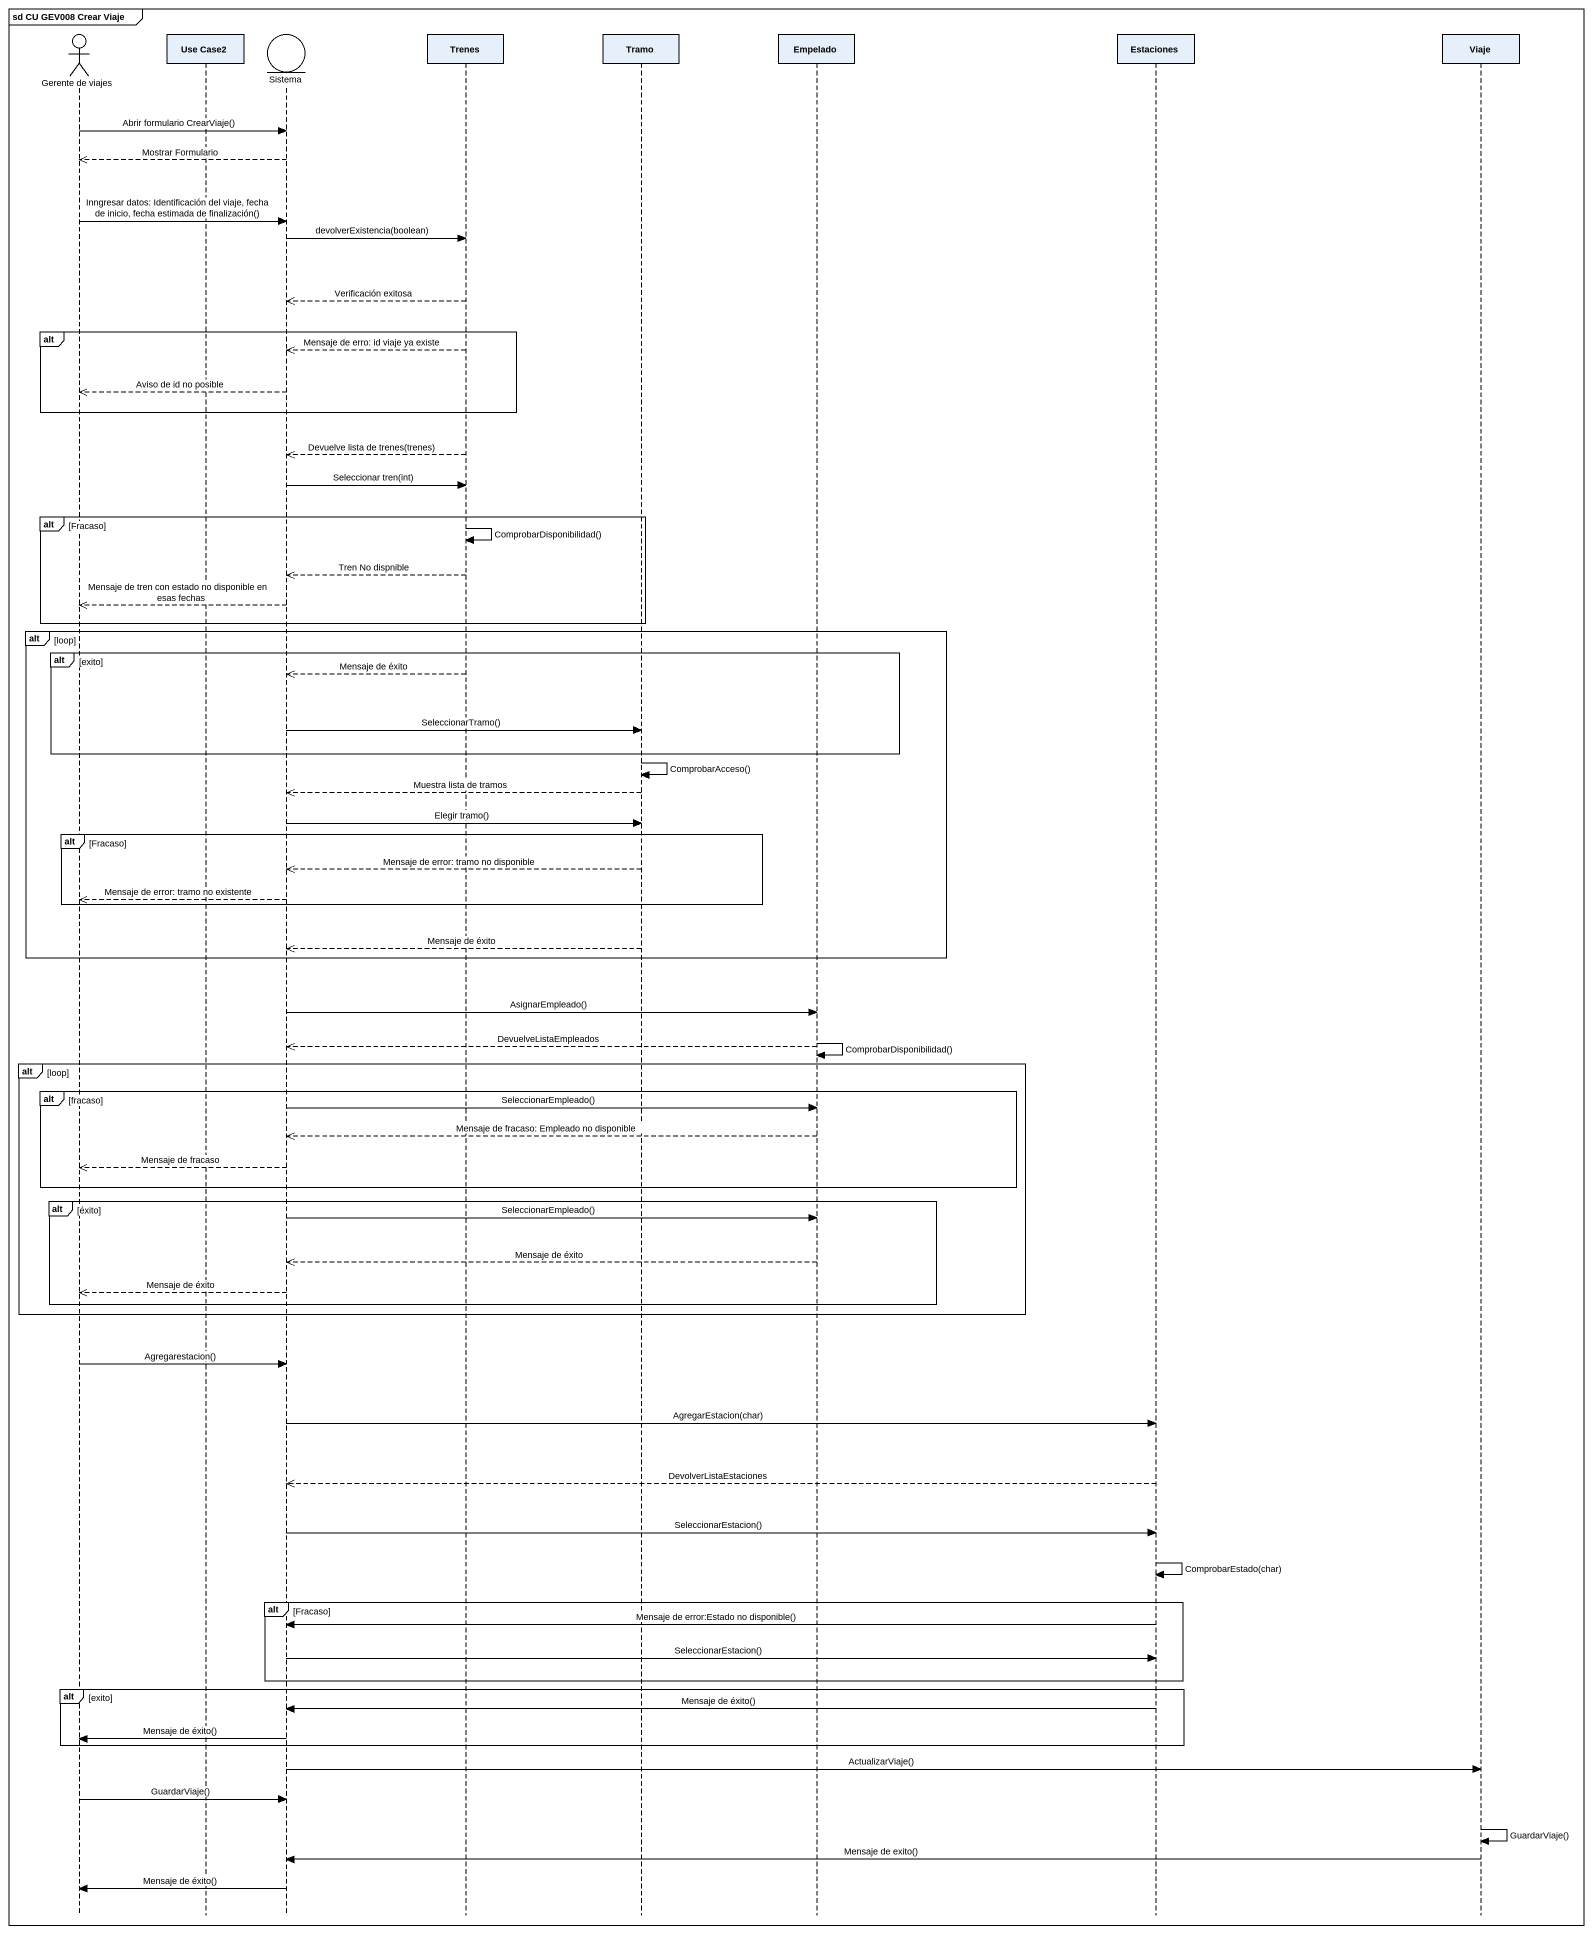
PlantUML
@startuml
mainframe sd CU GEV008 Crear Viaje
hide footbox
actor "Gerente de viajes" as Gerente_de_viajes
participant "Use Case2" as Use_Case2
entity Sistema
participant Trenes
participant Tramo
participant Empelado
participant Estaciones
participant Viaje

Gerente_de_viajes -> Sistema : Abrir formulario CrearViaje()
Sistema -->> Gerente_de_viajes : Mostrar Formulario
Gerente_de_viajes -> Sistema : Inngresar datos: Identificación del viaje, fecha de inicio, fecha estimada de finalización()
Sistema -> Trenes : devolverExistencia(boolean)
Trenes -->> Sistema : Verificación exitosa
alt
  Trenes -->> Sistema : Mensaje de erro: id viaje ya existe
  Sistema -->> Gerente_de_viajes : Aviso de id no posible
end
Trenes -->> Sistema : Devuelve lista de trenes(trenes)
Sistema -> Trenes : Seleccionar tren(int)
alt Fracaso
  Trenes -> Trenes : ComprobarDisponibilidad()
  Trenes -->> Sistema : Tren No dispnible
  Sistema -->> Gerente_de_viajes : Mensaje de tren con estado no disponible en esas fechas
end
alt loop
  alt exito
    Trenes -->> Sistema : Mensaje de éxito
    Sistema -> Tramo : SeleccionarTramo()
  end
  Tramo -> Tramo : ComprobarAcceso()
  Tramo -->> Sistema : Muestra lista de tramos
  Sistema -> Tramo : Elegir tramo()
  alt Fracaso
    Tramo -->> Sistema : Mensaje de error: tramo no disponible
    Sistema -->> Gerente_de_viajes : Mensaje de error: tramo no existente
  end
  Tramo -->> Sistema : Mensaje de éxito
end
Sistema -> Empelado : AsignarEmpleado()
Empelado -> Empelado : ComprobarDisponibilidad()
Empelado -->> Sistema : DevuelveListaEmpleados
alt loop
  alt fracaso
    Sistema -> Empelado : SeleccionarEmpleado()
    Empelado -->> Sistema : Mensaje de fracaso: Empleado no disponible
    Sistema -->> Gerente_de_viajes : Mensaje de fracaso
  end
  alt éxito
    Sistema -> Empelado : SeleccionarEmpleado()
    Empelado -->> Sistema : Mensaje de éxito
    Sistema -->> Gerente_de_viajes : Mensaje de éxito
  end
end
Gerente_de_viajes -> Sistema : Agregarestacion()
Sistema -> Estaciones : AgregarEstacion(char)
Estaciones -->> Sistema : DevolverListaEstaciones
Sistema -> Estaciones : SeleccionarEstacion()
Estaciones -> Estaciones : ComprobarEstado(char)
alt Fracaso
  Estaciones -> Sistema : Mensaje de error:Estado no disponible()
  Sistema -> Estaciones : SeleccionarEstacion()
end
alt exito
  Estaciones -> Sistema : Mensaje de éxito()
  Sistema -> Gerente_de_viajes : Mensaje de éxito()
end
Sistema -> Viaje : ActualizarViaje()
Gerente_de_viajes -> Sistema : GuardarViaje()
Viaje -> Viaje : GuardarViaje()
Viaje -> Sistema : Mensaje de exito()
Sistema -> Gerente_de_viajes : Mensaje de éxito()
@enduml
